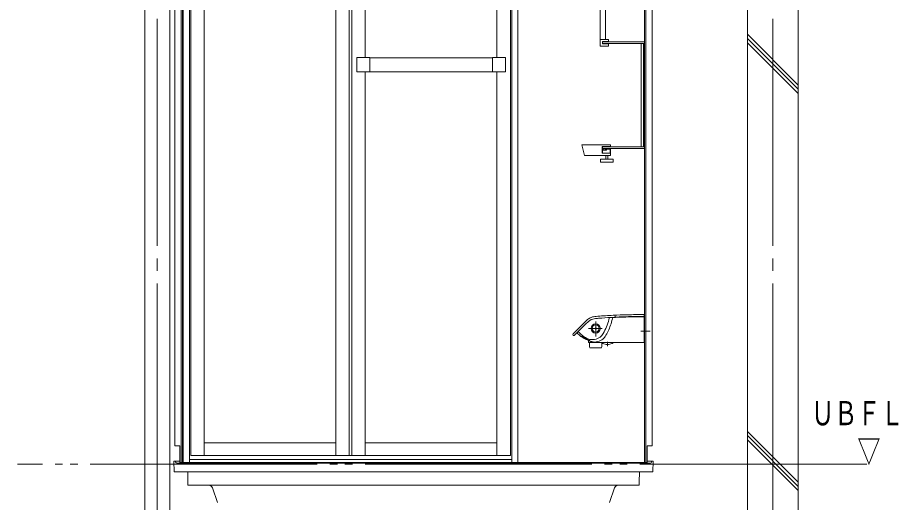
# Model space of a CAD drawing. Units: millimetres on the paper. Extents: x -305 to 305, y -152 to 152.
# Drawn here: x -142.6 to -72.7, y -94.4 to -55.9 of the extents above; entities that cross this region are included whole.
import ezdxf
from ezdxf.enums import TextEntityAlignment as Align

# ---------------------------------------------------------------- set-up
doc = ezdxf.new("R2010")
doc.units = ezdxf.units.MM
doc.linetypes.add('LONG_CHAIN', pattern=[21, 18, -1, 1, -1])
doc.linetypes.add('LONG_DOUBLE_CHAIN', pattern=[21.8, 18, -1, 0.6, -0.6, 0.6, -1])
doc.layers.add('0-1_VIEW0001', color=7, linetype='Continuous', lineweight=9)
doc.styles.add('ＭＳ ゴシック', font='')
doc.styles.get('ＭＳ ゴシック').set_extended_font_data('MS Gothic')

msp = doc.modelspace()

# ---------------------------------------------------------------- linework, layer by layer
at = {"layer": '0-1_VIEW0001'}
for p, q in [((-132.518, -14.02), (-132.518, -97.42)), ((-130.518, -14.02), (-130.518, -97.42)), ((-84.684, -14.02), (-84.684, -97.42)), ((-80.684, -14.02), (-80.684, -102.42)), ((-130.118, -25.187), (-130.118, -89.887)), ((-129.618, -25.287), (-129.618, -91.22)), ((-129.518, -25.187), (-129.518, -91.22)), ((-92.851, -25.187), (-92.851, -91.22)), ((-92.751, -25.287), (-92.751, -91.22)), ((-92.251, -25.187), (-92.251, -89.887)), ((-96.375, -58.17), (-96.375, -41.52)), ((-95.952, -57.654), (-95.952, -41.52)), ((-80.686, -61.242), (-84.686, -57.242)), ((-95.708, -57.654), (-96.375, -57.654)), ((-95.708, -57.82), (-96.208, -57.82)), ((-96.208, -57.82), (-96.208, -58.004)), ((-95.708, -57.837), (-96.208, -57.837)), ((-96.185, -57.937), (-96.185, -57.87)), ((-96.185, -57.937), (-96.185, -57.87)), ((-96.152, -57.837), (-92.852, -57.837)), ((-96.152, -57.97), (-92.852, -57.97)), ((-95.708, -57.837), (-95.708, -57.654)), ((-93.118, -57.97), (-93.118, -66.17)), ((-92.952, -57.97), (-92.952, -66.17)), ((-92.852, -57.837), (-92.852, -59.304)), ((-80.686, -61.575), (-84.686, -57.575)), ((-80.686, -61.908), (-84.686, -57.908)), ((-95.708, -58.17), (-96.375, -58.17)), ((-95.708, -58.004), (-96.208, -58.004)), ((-95.708, -58.004), (-95.708, -58.17)), ((-92.952, -59.304), (-92.852, -59.304)), ((-92.952, -64.837), (-92.852, -64.837)), ((-95.552, -66.02), (-97.837, -66.02)), ((-97.626, -66.854), (-97.837, -66.02)), ((-97.626, -66.854), (-97.837, -66.02)), ((-95.552, -66.154), (-96.218, -66.154)), ((-96.218, -66.687), (-96.218, -66.154)), ((-96.202, -66.17), (-96.202, -66.62)), ((-95.552, -66.17), (-96.202, -66.17)), ((-96.185, -66.204), (-96.185, -66.27)), ((-96.152, -66.17), (-92.852, -66.17)), ((-96.152, -66.304), (-96.152, -66.404)), ((-95.952, -66.304), (-95.952, -66.404)), ((-95.902, -66.337), (-95.585, -66.337)), ((-95.902, -66.404), (-95.902, -66.337)), ((-95.885, -66.437), (-95.885, -66.354)), ((-95.549, -66.354), (-95.885, -66.354)), ((-95.587, -66.687), (-95.587, -66.354)), ((-95.585, -66.687), (-95.585, -66.337)), ((-95.552, -66.02), (-95.552, -66.154)), ((-95.552, -66.154), (-95.552, -66.17)), ((-95.549, -66.687), (-95.549, -66.354)), ((-97.626, -66.854), (-95.552, -66.854)), ((-96.202, -66.62), (-96.218, -66.62)), ((-95.549, -66.687), (-96.218, -66.687)), ((-96.185, -66.437), (-95.885, -66.437)), ((-96.185, -66.437), (-96.185, -66.687)), ((-95.952, -66.404), (-96.152, -66.404)), ((-95.935, -67.145), (-95.935, -66.854)), ((-95.885, -66.404), (-95.902, -66.404)), ((-95.768, -67.145), (-95.768, -66.854)), ((-95.552, -66.687), (-95.552, -66.854)), ((-96.352, -67.345), (-96.352, -67.179)), ((-96.318, -67.145), (-95.385, -67.145)), ((-96.318, -67.379), (-95.385, -67.379)), ((-95.352, -67.345), (-95.352, -67.179)), ((-80.686, -92.754), (-84.686, -88.754)), ((-80.686, -93.087), (-84.686, -89.087)), ((-80.686, -93.421), (-84.686, -89.421)), ((-130.118, -89.887), (-129.718, -89.887)), ((-129.718, -89.887), (-129.718, -91.22)), ((-92.651, -89.887), (-92.651, -91.22)), ((-92.651, -89.887), (-92.251, -89.887)), ((-129.718, -91.12), (-130.193, -91.12)), ((-130.193, -91.12), (-130.178, -91.954)), ((-130.193, -91.12), (-130.092, -91.12)), ((-130.059, -91.153), (-130.058, -91.189)), ((-129.959, -91.287), (-92.395, -91.287)), ((-128.968, -91.22), (-129.718, -91.22)), ((-92.651, -91.22), (-103.401, -91.22)), ((-92.176, -91.12), (-92.651, -91.12)), ((-92.31, -91.153), (-92.311, -91.189)), ((-92.176, -91.12), (-92.191, -91.954)), ((-130.178, -91.954), (-129.845, -91.954)), ((-92.524, -91.954), (-129.845, -91.954)), ((-129.105, -91.954), (-129.086, -93.02)), ((-93.264, -91.954), (-93.279, -92.783)), ((-92.191, -91.954), (-92.524, -91.954)), ((-93.281, -92.89), (-93.279, -92.783)), ((-129.086, -93.02), (-93.283, -93.02)), ((-126.732, -94.387), (-127.138, -93.242)), ((-95.637, -94.387), (-95.232, -93.242)), ((-93.403, -93.02), (-94.356, -93.02)), ((-93.283, -93.02), (-93.403, -93.02))]:
    msp.add_line(p, q, dxfattribs=at)
at = {"layer": '0-1_VIEW0001', "linetype": 'LONG_CHAIN'}
for p, q in [((-131.518, -14.02), (-131.518, -102.42)), ((-82.685, -14.02), (-82.685, -102.42))]:
    msp.add_line(p, q, dxfattribs=at)
at = {"layer": '0-1_VIEW0001', "color": 5}
for p, q in [((-129.468, -25.187), (-129.468, -91.22)), ((-128.968, -25.187), (-128.968, -91.27)), ((-103.401, -25.187), (-103.401, -91.27)), ((-102.901, -25.187), (-102.901, -91.22)), ((-128.868, -27.787), (-128.868, -90.654)), ((-127.801, -27.787), (-127.801, -90.654)), ((-117.351, -27.787), (-117.351, -90.654)), ((-116.285, -27.787), (-116.285, -90.654)), ((-116.085, -27.787), (-116.085, -90.654)), ((-115.018, -27.787), (-115.018, -59.095)), ((-104.568, -27.787), (-104.568, -59.095)), ((-103.501, -27.787), (-103.501, -90.654)), ((-115.685, -59.095), (-115.685, -60.212)), ((-115.685, -59.095), (-114.651, -59.095)), ((-114.651, -59.095), (-114.651, -60.212)), ((-104.935, -59.099), (-114.651, -59.099)), ((-104.935, -59.095), (-104.935, -60.212)), ((-103.901, -59.095), (-104.935, -59.095)), ((-103.901, -59.095), (-103.901, -60.212)), ((-115.685, -60.212), (-114.651, -60.212)), ((-115.018, -60.212), (-115.018, -90.654)), ((-104.935, -60.209), (-114.651, -60.209)), ((-103.901, -60.212), (-104.935, -60.212)), ((-104.568, -60.212), (-104.568, -90.654)), ((-92.92, -79.659), (-92.908, -79.659)), ((-92.884, -79.64), (-92.917, -79.64)), ((-92.908, -79.659), (-92.903, -79.659)), ((-92.884, -79.64), (-92.886, -79.52)), ((-92.868, -79.604), (-92.884, -79.604)), ((-92.851, -81.604), (-92.851, -79.62)), ((-98.528, -81.013), (-97.605, -80.074)), ((-98.408, -81.128), (-97.505, -80.21)), ((-97.605, -80.074), (-97.44, -79.92)), ((-97.505, -80.21), (-97.343, -80.057)), ((-95.642, -79.721), (-95.685, -79.879)), ((-95.509, -79.715), (-95.278, -79.704)), ((-95.381, -79.709), (-95.411, -79.833)), ((-92.885, -79.679), (-92.885, -81.67)), ((-97.853, -81.217), (-97.842, -81.229)), ((-97.833, -81.213), (-97.839, -81.211)), ((-97.666, -81.302), (-97.757, -81.252)), ((-97.613, -81.332), (-97.666, -81.303)), ((-97.365, -81.52), (-97.543, -81.441)), ((-97.31, -81.544), (-97.303, -81.672)), ((-92.918, -81.704), (-97.27, -81.704)), ((-97.228, -81.536), (-97.253, -81.523)), ((-97.241, -81.558), (-97.22, -81.563)), ((-97.209, -81.547), (-97.228, -81.536)), ((-97.218, -82.023), (-97.218, -81.704)), ((-96.251, -81.715), (-96.251, -82.023)), ((-92.868, -81.62), (-92.885, -81.62)), ((-97.188, -82.114), (-97.217, -82.028)), ((-97.173, -82.126), (-96.297, -82.126)), ((-96.252, -82.028), (-96.281, -82.114)), ((-95.708, -81.851), (-95.902, -81.851)), ((-127.801, -89.654), (-117.351, -89.654)), ((-115.018, -89.654), (-104.568, -89.654)), ((-103.501, -90.654), (-128.868, -90.654)), ((-102.901, -91.22), (-129.468, -91.22)), ((-103.401, -90.987), (-128.968, -90.987)), ((-103.401, -91.27), (-128.968, -91.27))]:
    msp.add_line(p, q, dxfattribs=at)
at = {"layer": '0-1_VIEW0001', "color": 5, "linetype": 'LONG_CHAIN'}
for p, q in [((-96.735, -80.021), (-96.735, -81.234)), ((-96.231, -80.587), (-97.315, -80.587)), ((-93.163, -80.787), (-92.403, -80.787)), ((-95.805, -81.999), (-95.805, -81.651))]:
    msp.add_line(p, q, dxfattribs=at)
at = {"layer": '0-1_VIEW0001', "linetype": 'LONG_DOUBLE_CHAIN'}
msp.add_line((-75.23, -91.354), (-142.598, -91.354), dxfattribs=at)
at = {"layer": '0-1_VIEW0001'}
for points in [[(-96.152, -66.304), (-92.852, -66.304), (-92.852, -64.837)], [(-95.552, -66.02), (-95.552, -66.154), (-95.552, -66.17)], [(-93.283, -93.02), (-93.283, -93.015), (-93.283, -92.998), (-93.282, -92.971), (-93.282, -92.935), (-93.281, -92.89)]]:
    msp.add_lwpolyline(points, dxfattribs=at)
at = {"layer": '0-1_VIEW0001', "color": 5}
for points in [[(-97.613, -81.332), (-97.607, -81.335), (-97.602, -81.338), (-97.596, -81.341), (-97.591, -81.344), (-97.585, -81.348), (-97.579, -81.351), (-97.574, -81.354), (-97.568, -81.357), (-97.562, -81.36), (-97.557, -81.363)], [(-97.339, -81.479), (-97.39, -81.453), (-97.444, -81.424), (-97.5, -81.394), (-97.557, -81.363)], [(-97.253, -81.523), (-97.325, -81.487), (-97.339, -81.479)], [(-97.202, -81.564), (-97.2, -81.562), (-97.198, -81.561)]]:
    msp.add_lwpolyline(points, dxfattribs=at)
for radius in [0.368, 0.28, 0.05]:
    msp.add_circle((-96.735, -80.587), radius, dxfattribs=at)
at = {"layer": '0-1_VIEW0001'}
for centre, radius, start, end in [((-96.152, -57.87), 0.0333, 90, 180), ((-96.152, -57.87), 0.0333, 90, 180), ((-96.152, -57.937), 0.0333, 180, 270), ((-96.152, -57.937), 0.0333, 180, 270), ((-96.152, -66.204), 0.0333, 90, 180), ((-96.152, -66.27), 0.0333, 180, 270), ((-96.318, -67.179), 0.0333, 90, 180), ((-96.318, -67.345), 0.0333, 180, 270), ((-95.385, -67.179), 0.0333, 0, 90), ((-95.385, -67.345), 0.0333, 270, 0), ((-130.092, -91.154), 0.0333, 1, 90), ((-129.959, -91.187), 0.1, 181, 270), ((-92.411, -91.187), 0.1, 270, 359), ((-92.277, -91.154), 0.0333, 90, 179), ((-127.452, -93.354), 0.333, 19.50245, 90), ((-94.918, -93.354), 0.333, 90, 160.49755)]:
    msp.add_arc(centre, radius, start, end, dxfattribs=at)
at = {"layer": '0-1_VIEW0001', "color": 5}
for centre, radius, start, end in [((-96.73, -80.635), 1, 94.34046, 117.03627), ((-93.952, -106.152), 26.667, 95.63205, 96.14243), ((-94.362, -106.189), 26.667, 92.12143, 94.74753), ((-93.893, -106.167), 26.667, 90.7195, 93.1299), ((-95.281, -79.621), 0.0833, 272.1187, 91.23239), ((-93.46, -112.975), 33.333, 90.54453, 93.04898), ((-93.25, -106.152), 26.667, 89.28964, 92.10192), ((-93.254, -106.305), 26.667, 89.27679, 91.12443), ((-93.023, -112.992), 33.333, 89.82311, 91.23598), ((-92.919, -79.52), 0.0333, 1, 90.03837), ((-92.903, -79.675), 0.0167, 17.33134, 90.01676), ((-92.868, -79.62), 0.0167, 0, 90), ((-96.561, -80.923), 1.333, 117.84237, 131.23211), ((-96.465, -81.06), 1.333, 119.70313, 131.18312), ((-96.67, -80.792), 1, 112.96053, 117.1081), ((-96.677, -80.795), 1, 99.68989, 112.49765), ((-94.046, -106.329), 26.667, 95.30733, 96.02698), ((-94.378, -106.358), 26.667, 92.42933, 94.58961), ((-99.57, -78.926), 4, 328.86637, 346.22681), ((-99.368, -79.092), 4, 327.68106, 341.90491), ((-99.303, -78.909), 4, 339.11937, 346.64484), ((-93.757, -113.007), 33.333, 91.38397, 92.7943), ((-93.437, -112.998), 33.333, 90.52385, 91.93417), ((-92.901, -79.679), 0.0167, 0, 31.28465), ((-98.468, -81.071), 0.0833, 136.07531, 318.20648), ((-96.287, -79.089), 2.667, 223.61383, 241.88578), ((-96.202, -79), 2.667, 223.61383, 241.87063), ((-98.367, -79.518), 2.667, 322.3762, 326.37732), ((-97.85, -81.213), 0.005, 84.50519, 230.42256), ((-97.853, -81.241), 0.0333, 64.81175, 82.47377), ((-96.232, -79.102), 2.667, 232.87113, 239.93174), ((-99.006, -83.609), 2.667, 62.09208, 63.92168), ((-96.31, -79.059), 2.667, 241.84892, 249.56662), ((-97.102, -80.787), 0.668, 237.68384, 253.7617), ((-96.259, -79.094), 2.667, 245.47888, 255.92177), ((-97.27, -81.67), 0.0333, 183, 270), ((-96.988, -80.467), 1.008, 252.6283, 306.67292), ((-97.205, -81.499), 0.0667, 256.97327, 269.60052), ((-97.246, -81.603), 0.0667, 44.56831, 56.44256), ((-97.226, -81.502), 0.0667, 288.35521, 291.754), ((-97.215, -81.561), 0.0167, 1.78538, 16.67769), ((-96.814, -80.653), 1.008, 249.40311, 304.97414), ((-96.734, -81.035), 0.668, 255.05172, 270), ((-98.196, -79.318), 2.667, 312.77192, 316.725), ((-96.289, -81.77), 0.0667, 54.8593, 90), ((-95.805, -81.082), 0.775, 234.85931, 262.79663), ((-97.883, -79.382), 2.667, 308.15223, 311.71445), ((-98.07, -79.566), 2.667, 317.36566, 321.36678), ((-95.805, -81.082), 0.775, 277.195, 305.14069), ((-95.321, -81.77), 0.0667, 90, 125.14069), ((-92.918, -81.67), 0.0333, 270, 0), ((-92.868, -81.604), 0.0167, 270, 0), ((-97.201, -82.023), 0.0167, 180, 198.43495), ((-97.173, -82.109), 0.0167, 198.43495, 270), ((-96.297, -82.109), 0.0167, 270, 341.56505), ((-96.268, -82.023), 0.0167, 341.56505, 0)]:
    msp.add_arc(centre, radius, start, end, dxfattribs=at)

# ---------------------------------------------------------------- texts
at = {"layer": '0-1_VIEW0001', "style": 'ＭＳ ゴシック', "width": 0.7}
for s, p in [('ＵＢＦＬ', (-79.643, -88.842)), ('\u3000\u3000▽', (-79.643, -91.84))]:
    msp.add_text(s, height=1.921, dxfattribs=at).set_placement(p, align=Align.BOTTOM_LEFT)

doc.saveas('drawing.dxf')
